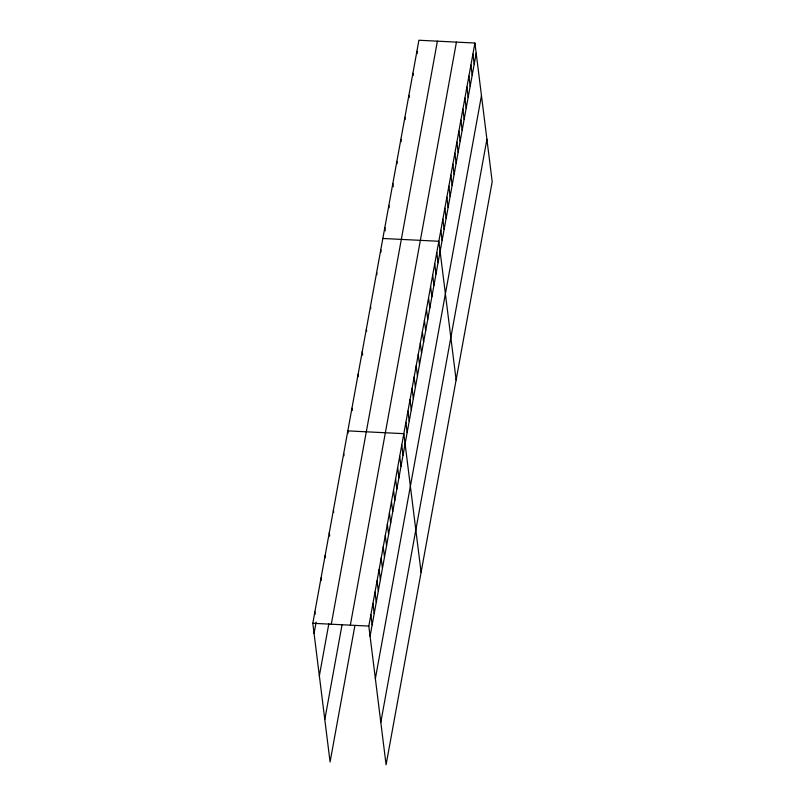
<?xml version="1.0" encoding="UTF-8"?>
<svg xmlns="http://www.w3.org/2000/svg" width="805" height="805" viewBox="0 0 805 805"><rect width="100%" height="100%" fill="white"/><g stroke="black" fill="none" stroke-linecap="round" stroke-linejoin="round"><path stroke-width="1.21" d="M354.794 626.149L330.08 761.963L312.803 623.291L418.912 40.25L474.92 43.037L492.197 181.709L386.088 764.75L368.821 626.079L474.92 43.037M314.071 633.444L316.134 622.124M319.354 675.858L328.832 623.794M331.288 624.207L437.397 41.166M324.797 719.549L342.095 624.479M350.336 625.163L456.435 42.122M370.079 636.232L476.188 53.19M375.361 678.645L481.471 95.604M380.805 722.337L486.914 139.295M382.838 238.481L438.846 241.269L456.123 379.94M312.803 623.291L368.821 626.079M472.917 54.046L474.185 64.199M470.915 65.064L472.173 75.217M468.913 76.073L470.17 86.226M466.9 87.091L468.168 97.244M464.898 98.099L466.165 108.252M462.895 109.118L464.163 119.271M460.893 120.126L462.161 130.279M458.89 131.145L460.148 141.298M456.888 142.153L458.146 152.306M454.875 153.171L456.143 163.324M452.873 164.18L454.141 174.333M450.87 175.188L452.138 185.341M448.868 186.207L450.136 196.36M446.866 197.215L448.123 207.368M444.863 208.233L446.121 218.386M442.851 219.242L444.119 229.395M440.848 230.26L442.116 240.413M416.91 51.258L417.191 53.522M436.783 252.589L438.051 262.742M412.895 73.285L413.176 75.549M434.73 263.909L435.988 274.062M432.667 275.219L433.935 285.383M408.89 95.312L409.171 97.576M430.605 286.54L431.872 296.693M428.552 297.86L429.81 308.013M404.885 117.339L405.167 119.593M426.489 309.18L427.757 319.333M424.426 320.501L425.694 330.654M400.87 139.366L401.152 141.62M422.363 331.811L423.631 341.964M420.311 343.131L421.568 353.284M396.865 161.392L397.147 163.646M418.248 354.452L419.516 364.605M416.185 365.772L417.453 375.925M392.86 183.419L393.283 186.8M414.132 377.082L415.39 387.235M412.069 388.402L413.337 398.555M388.845 205.446L389.127 207.7M410.007 399.723L411.275 409.876M407.954 411.043L409.212 421.196M384.84 227.473L385.263 230.854M405.891 422.353L407.159 432.506M421.106 572.345L403.828 433.674L347.82 430.886L348.102 433.14M380.775 249.802L381.057 252.056M401.776 444.994L403.033 455.147M399.713 456.314L400.981 466.467M376.66 272.442L376.941 274.696M397.65 467.625L398.918 477.778M395.597 478.945L396.855 489.098M393.534 490.265L394.802 500.418M370.481 306.393L370.763 308.647M391.472 501.585L392.739 511.739M389.409 512.896L390.677 523.049M366.356 329.024L366.637 331.288M387.356 524.216L388.614 534.369M385.293 535.536L386.561 545.689M362.24 351.664L362.663 355.045M383.23 546.857L384.498 557.01M381.178 558.167L382.435 568.32M358.114 374.295L358.396 376.559M379.115 569.487L380.383 579.64M377.052 580.808L378.32 590.961M374.999 592.128L376.257 602.281M351.936 408.256L352.218 410.51M372.936 603.438L374.204 613.591M370.874 614.758L372.141 624.911M343.705 453.527L343.987 455.781M333.401 510.108L333.683 512.372M329.285 532.749L329.708 536.13M325.16 555.38L325.441 557.644M321.044 578.02L321.326 580.274M314.866 611.971L315.147 614.225"/></g></svg>
